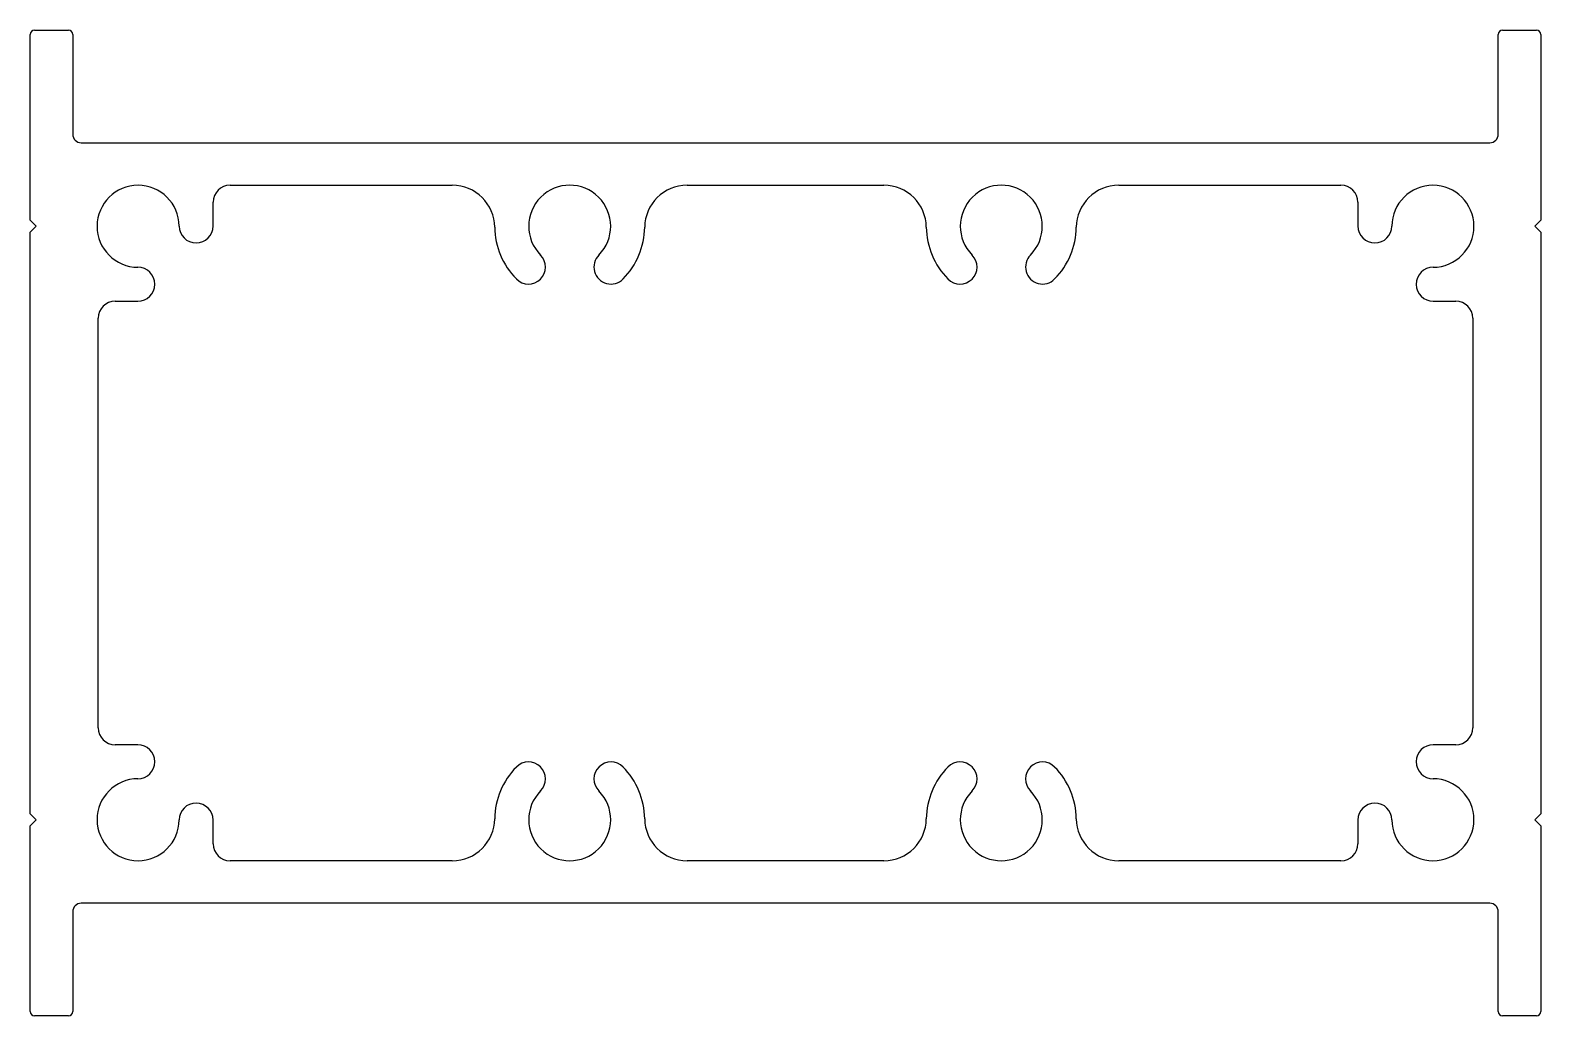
# Model space of a CAD drawing. Extents: x -43.7 to 45.2, y 0.5 to 58.5.
import ezdxf

# ---------------------------------------------------------------- set-up
doc = ezdxf.new("R2010")
doc.units = 0
doc.layers.add('PROFILE', color=1, linetype='CONTINUOUS')

msp = doc.modelspace()

# ---------------------------------------------------------------- linework, layer by layer
at = {"layer": 'PROFILE', "color": 7}
for p, q in [((-43.722, 47.281), (-43.722, 58.215)), ((-43.472, 58.465), (-41.472, 58.465)), ((-41.222, 58.215), (-41.222, 52.341)), ((42.678, 52.341), (42.678, 58.215)), ((42.928, 58.465), (44.928, 58.465)), ((45.178, 58.215), (45.178, 47.281)), ((-40.722, 51.841), (42.178, 51.841)), ((-31.959, 49.341), (-18.885, 49.341)), ((-5.06, 49.341), (6.515, 49.341)), ((20.34, 49.341), (33.415, 49.341)), ((-32.959, 46.947), (-32.959, 48.341)), ((34.415, 48.341), (34.415, 46.947)), ((-43.369, 46.928), (-43.722, 47.281)), ((45.178, 47.281), (44.824, 46.928)), ((-43.722, 46.574), (-43.369, 46.928)), ((-43.722, 12.354), (-43.722, 46.574)), ((44.824, 46.928), (45.178, 46.574)), ((45.178, 46.574), (45.178, 12.354)), ((-38.722, 42.515), (-37.392, 42.515)), ((38.853, 42.515), (40.178, 42.515)), ((-39.722, 17.414), (-39.722, 41.515)), ((41.178, 41.515), (41.178, 17.414)), ((-37.392, 16.414), (-38.722, 16.414)), ((40.178, 16.414), (38.853, 16.414)), ((-43.369, 12.001), (-43.722, 12.354)), ((-43.722, 11.647), (-43.369, 12.001)), ((-43.722, 0.713), (-43.722, 11.647)), ((-32.959, 10.588), (-32.959, 11.981)), ((34.415, 11.981), (34.415, 10.588)), ((45.178, 12.354), (44.824, 12.001)), ((44.824, 12.001), (45.178, 11.647)), ((45.178, 11.647), (45.178, 0.713)), ((-18.885, 9.588), (-31.959, 9.588)), ((6.515, 9.588), (-5.06, 9.588)), ((33.415, 9.588), (20.34, 9.588)), ((-41.222, 6.588), (-41.222, 0.713)), ((42.178, 7.088), (-40.722, 7.088)), ((42.678, 0.713), (42.678, 6.588)), ((-41.472, 0.463), (-43.472, 0.463)), ((44.928, 0.463), (42.928, 0.463))]:
    msp.add_line(p, q, dxfattribs=at)
for centre, radius, start, end in [((-43.472, 58.215), 0.25, 90, 180), ((-41.472, 58.215), 0.25, 360, 90), ((42.928, 58.215), 0.25, 90, 180), ((44.928, 58.215), 0.25, 360, 90), ((-40.722, 52.341), 0.5, 180, 270), ((42.178, 52.341), 0.5, 270, 0), ((-37.372, 46.928), 2.413, 0.33109, 269.66891), ((-31.959, 48.341), 1, 90, 180), ((-18.885, 46.841), 2.5, 0.72109, 90), ((-11.972, 46.928), 2.413, 315.33109, 224.66891), ((-5.06, 46.841), 2.5, 90, 179.27891), ((6.515, 46.841), 2.5, 0.72109, 90), ((13.428, 46.928), 2.413, 315.33109, 224.66891), ((20.34, 46.841), 2.5, 90, 179.27891), ((33.415, 48.341), 1, 0, 90), ((38.828, 46.928), 2.413, 270.33109, 179.66891), ((-33.959, 46.947), 1, 180.33109, 360), ((-11.972, 46.928), 4.413, 180.72109, 224.66891), ((-11.972, 46.928), 4.413, 315.33109, 359.27891), ((13.428, 46.928), 4.413, 180.72109, 224.66891), ((13.428, 46.928), 4.413, 315.33109, 359.27891), ((35.415, 46.947), 1, 180, 359.66891), ((-37.392, 43.515), 1, 270, 89.66891), ((-14.399, 44.528), 1, 224.66891, 44.66891), ((-9.545, 44.528), 1, 135.33109, 315.33109), ((11.001, 44.528), 1, 224.66891, 44.66891), ((15.855, 44.528), 1, 135.33109, 315.33109), ((38.848, 43.515), 1, 90.33109, 270.33109), ((-38.722, 41.515), 1, 90.00041, 180), ((40.178, 41.515), 1, 360, 89.99959), ((-38.722, 17.414), 1, 180, 269.99959), ((40.178, 17.414), 1, 270.00041, 0), ((-37.392, 15.414), 1, 270.33109, 90), ((38.848, 15.414), 1, 89.66891, 269.66891), ((-14.399, 14.4), 1, 315.33109, 135.33109), ((-9.545, 14.4), 1, 44.66891, 224.66891), ((11.001, 14.4), 1, 315.33109, 135.33109), ((15.855, 14.4), 1, 44.66891, 224.66891), ((-37.372, 12.001), 2.413, 90.33109, 359.66891), ((-11.972, 12.001), 4.413, 135.33109, 179.27891), ((-11.972, 12.001), 4.413, 0.72109, 44.66891), ((13.428, 12.001), 4.413, 135.33109, 179.27891), ((13.428, 12.001), 4.413, 0.72109, 44.66891), ((38.828, 12.001), 2.413, 180.33109, 89.66891), ((-11.972, 12.001), 2.413, 135.33109, 44.66891), ((13.428, 12.001), 2.413, 135.33109, 44.66891), ((-33.959, 11.981), 1, 0, 179.66891), ((35.415, 11.981), 1, 0.33109, 180), ((-18.885, 12.088), 2.5, 270, 359.27891), ((-5.06, 12.088), 2.5, 180.72109, 270), ((6.515, 12.088), 2.5, 270, 359.27891), ((20.34, 12.088), 2.5, 180.72109, 270), ((-31.959, 10.588), 1, 180, 270), ((33.415, 10.588), 1, 270, 360), ((-40.722, 6.588), 0.5, 90, 180), ((42.178, 6.588), 0.5, 360, 90), ((-43.472, 0.713), 0.25, 180, 270), ((-41.472, 0.713), 0.25, 270, 0), ((42.928, 0.713), 0.25, 180, 270), ((44.928, 0.713), 0.25, 270, 0)]:
    msp.add_arc(centre, radius, start, end, dxfattribs=at)

doc.saveas('drawing.dxf')
